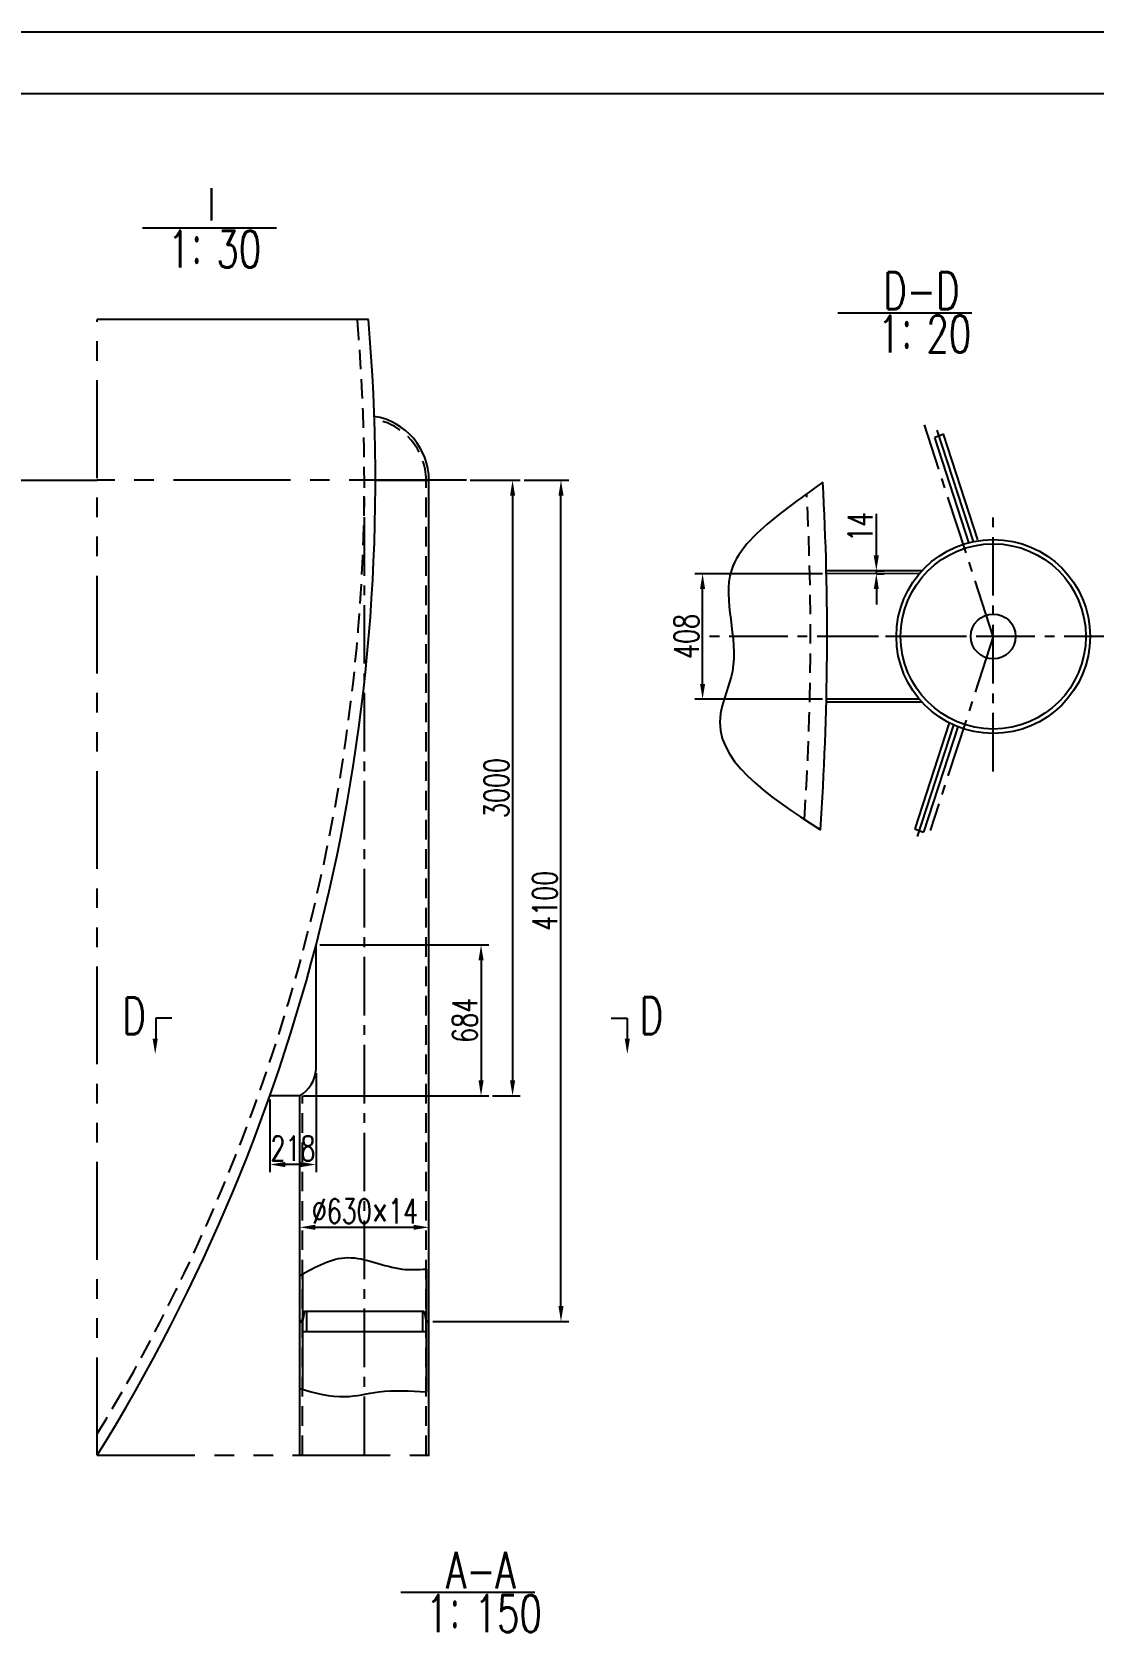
# Model space of a CAD drawing. Extents: x -26172 to 54233, y -464 to 48004.
# Drawn here: x 13611 to 13783.5, y 40155.2 to 40415.1 of the extents above; entities that cross this region are included whole.
import ezdxf

# ---------------------------------------------------------------- set-up
doc = ezdxf.new("R2010")
doc.units = 0
for name, pattern in [('CENTER2', [28.575, 19.05, -3.175, 3.175, -3.175]), ('DASHED2', [9.525, 6.35, -3.175]), ('PHANTOM2', [31.75, 15.875, -3.175, 3.175, -3.175, 3.175, -3.175])]:
    doc.linetypes.add(name, pattern=pattern)
doc.layers.get('0').update_dxf_attribs({"linetype": 'CONTINUOUS'})
doc.layers.get('DEFPOINTS').update_dxf_attribs({"linetype": 'CONTINUOUS'})
for name, color, linetype in [('图层1', 7, 'CONTINUOUS'), ('图层2', 1, 'CONTINUOUS'), ('图层3', 2, 'CENTER2'), ('图层4', 30, 'DASHED2'), ('图层5', 3, 'PHANTOM2')]:
    doc.layers.add(name, color=color, linetype=linetype)
doc.styles.add('文字', font='txt.shx', dxfattribs={"width": 0.71, "bigfont": 'hzfs.shx'})
doc.dimstyles.get("Standard").update_dxf_attribs({"dimtxt": 0.18, "dimasz": 0.18, "dimexe": 0.18, "dimexo": 0.0625, "dimgap": 0.09, "dimtad": 0, "dimtih": 1, "dimtoh": 1, "dimdec": 4, "dimzin": 0, "dimtxsty": 'STANDARD', "dimcen": 0.09, "dimazin": 3, "dimtfac": 1, "dimtdec": 4, "dimtofl": 0, "dimtmove": 0, "dimatfit": 3, "dimtolj": 1, "dimtzin": 0})

# ---------------------------------------------------------------- blocks, each defined once
blk = doc.blocks.new('*D8')
at = {"color": 1, "linetype": 'BYBLOCK'}
for p, q in [((54020.94, 40266.78), (54048.39, 40266.78)), ((54047.14, 40264.28), (54047.14, 40244.78)), ((54018.3, 40242.28), (54048.39, 40242.28))]:
    blk.add_line(p, q, dxfattribs=at)
for points in [[(54046.73, 40264.28), (54047.56, 40264.28), (54047.14, 40266.78)], [(54046.73, 40244.78), (54047.56, 40244.78), (54047.14, 40242.28)]]:
    blk.add_solid(points, dxfattribs=at)
at = {"layer": 'DEFPOINTS', "color": 0, "linetype": 'BYBLOCK'}
for p in [(54020.32, 40266.78), (54017.68, 40242.28), (54047.14, 40242.28)]:
    blk.add_point(p, dxfattribs=at)
at = {"color": 1, "linetype": 'BYBLOCK', "insert": (54044.52, 40254.53), "char_height": 4, "attachment_point": 5, "rotation": 90, "style": '文字'}
blk.add_mtext('\\A1;684', dxfattribs=at)
blk = doc.blocks.new('*D9')
at = {"color": 1, "linetype": 'BYBLOCK'}
for p, q in [((42130.22, 40342.28), (42138.36, 40342.28)), ((42137.11, 40339.78), (42137.11, 40244.78)), ((42133.86, 40242.28), (42138.36, 40242.28))]:
    blk.add_line(p, q, dxfattribs=at)
for points in [[(42136.7, 40339.78), (42137.53, 40339.78), (42137.11, 40342.28)], [(42136.7, 40244.78), (42137.53, 40244.78), (42137.11, 40242.28)]]:
    blk.add_solid(points, dxfattribs=at)
at = {"layer": 'DEFPOINTS', "color": 0, "linetype": 'BYBLOCK'}
for p in [(42129.6, 40342.28), (42133.24, 40242.28), (42137.11, 40242.28)]:
    blk.add_point(p, dxfattribs=at)
at = {"color": 1, "linetype": 'BYBLOCK', "insert": (42134.49, 40292.28), "char_height": 4, "attachment_point": 5, "rotation": 90, "style": '文字'}
blk.add_mtext('\\A1;3000', dxfattribs=at)
blk = doc.blocks.new('*D10')
at = {"color": 1, "linetype": 'BYBLOCK'}
for p, q in [((42138.99, 40342.28), (42146.23, 40342.28)), ((42144.98, 40208.11), (42144.98, 40339.78)), ((42124.14, 40205.61), (42146.23, 40205.61))]:
    blk.add_line(p, q, dxfattribs=at)
for points in [[(42144.57, 40339.78), (42145.4, 40339.78), (42144.98, 40342.28)], [(42144.57, 40208.11), (42145.4, 40208.11), (42144.98, 40205.61)]]:
    blk.add_solid(points, dxfattribs=at)
at = {"layer": 'DEFPOINTS', "color": 0, "linetype": 'BYBLOCK'}
for p in [(42138.36, 40342.28), (42144.98, 40342.28), (42123.52, 40205.61)]:
    blk.add_point(p, dxfattribs=at)
at = {"color": 1, "linetype": 'BYBLOCK', "insert": (42142.36, 40273.95), "char_height": 4, "attachment_point": 5, "rotation": 90, "style": '文字'}
blk.add_mtext('\\A1;4100', dxfattribs=at)
blk = doc.blocks.new('*D11')
at = {"color": 1, "linetype": 'BYBLOCK'}
for p, q in [((54020.32, 40245.96), (54020.32, 40229.86)), ((54012.82, 40241.66), (54012.82, 40229.86)), ((54017.82, 40231.11), (54015.32, 40231.11))]:
    blk.add_line(p, q, dxfattribs=at)
for points in [[(54015.32, 40231.53), (54015.32, 40230.69), (54012.82, 40231.11)], [(54017.82, 40231.53), (54017.82, 40230.69), (54020.32, 40231.11)]]:
    blk.add_solid(points, dxfattribs=at)
at = {"layer": 'DEFPOINTS', "color": 0, "linetype": 'BYBLOCK'}
for p in [(54020.32, 40246.58), (54012.82, 40242.28), (54012.82, 40231.11)]:
    blk.add_point(p, dxfattribs=at)
at = {"color": 1, "linetype": 'BYBLOCK', "insert": (54016.57, 40233.74), "char_height": 4, "attachment_point": 5, "style": '文字'}
blk.add_mtext('\\A1;218', dxfattribs=at)
blk = doc.blocks.new('*D12')
at = {"color": 1, "linetype": 'BYBLOCK'}
for p, q in [((54017.68, 40221.54), (54017.68, 40222.16)), ((54020.18, 40220.91), (54036.18, 40220.91)), ((54038.68, 40221.54), (54038.68, 40222.16))]:
    blk.add_line(p, q, dxfattribs=at)
for points in [[(54020.18, 40221.33), (54020.18, 40220.5), (54017.68, 40220.91)], [(54036.18, 40221.33), (54036.18, 40220.5), (54038.68, 40220.91)]]:
    blk.add_solid(points, dxfattribs=at)
at = {"layer": 'DEFPOINTS', "color": 0, "linetype": 'BYBLOCK'}
for p in [(54017.68, 40220.91), (54038.68, 40220.91), (54038.68, 40220.91)]:
    blk.add_point(p, dxfattribs=at)
at = {"color": 1, "linetype": 'BYBLOCK', "insert": (54028.27, 40223.54), "char_height": 4, "attachment_point": 5, "style": '文字'}
blk.add_mtext('\\A1;∅630×14', dxfattribs=at)
blk = doc.blocks.new('*D15')
at = {"color": 1, "linetype": 'BYBLOCK'}
for p, q in [((42187.5, 40222.65), (42166.75, 40222.65)), ((42168, 40204.75), (42168, 40220.15)), ((42187.5, 40202.25), (42166.75, 40202.25))]:
    blk.add_line(p, q, dxfattribs=at)
for points in [[(42167.58, 40220.15), (42168.41, 40220.15), (42168, 40222.65)], [(42167.58, 40204.75), (42168.41, 40204.75), (42168, 40202.25)]]:
    blk.add_solid(points, dxfattribs=at)
at = {"layer": 'DEFPOINTS', "color": 0, "linetype": 'BYBLOCK'}
for p in [(42168, 40222.65), (42188.12, 40222.65), (42188.13, 40202.25)]:
    blk.add_point(p, dxfattribs=at)
at = {"color": 1, "linetype": 'BYBLOCK', "insert": (42165.37, 40212.45), "char_height": 4, "attachment_point": 5, "rotation": 90, "style": '文字'}
blk.add_mtext('\\A1;408', dxfattribs=at)
blk = doc.blocks.new('*D16')
at = {"color": 1, "linetype": 'BYBLOCK'}
for p, q in [((42196.24, 40225.62), (42196.24, 40232.4)), ((42196.24, 40222.65), (42196.24, 40223.12)), ((42196.31, 40223.12), (42197.49, 40223.12)), ((42196.31, 40222.65), (42197.49, 40222.65)), ((42196.24, 40220.15), (42196.24, 40217.65))]:
    blk.add_line(p, q, dxfattribs=at)
for points in [[(42195.82, 40225.62), (42196.65, 40225.62), (42196.24, 40223.12)], [(42195.82, 40220.15), (42196.65, 40220.15), (42196.24, 40222.65)]]:
    blk.add_solid(points, dxfattribs=at)
at = {"layer": 'DEFPOINTS', "color": 0, "linetype": 'BYBLOCK'}
for p in [(42195.68, 40223.12), (42195.68, 40222.65), (42196.24, 40223.12)]:
    blk.add_point(p, dxfattribs=at)
at = {"color": 1, "linetype": 'BYBLOCK', "insert": (42193.61, 40230.26), "char_height": 4, "attachment_point": 5, "rotation": 90, "style": '文字'}
blk.add_mtext('\\A1;14', dxfattribs=at)

msp = doc.modelspace()

# ---------------------------------------------------------------- linework, layer by layer
at = {"color": 1, "linetype": 'BYBLOCK'}
for p, q in [((13631.139, 40254.878), (13631.139, 40251.541)), ((13707.785, 40254.878), (13707.785, 40251.541))]:
    msp.add_line(p, q, dxfattribs=at)
msp.add_spline([(13739.57, 40341.983), (13732.325, 40336.609), (13724.714, 40327.66), (13724.863, 40311.254), (13722.923, 40304.393), (13739.172, 40285.494)], degree=3, dxfattribs=at)
for points in [[(13631.466, 40251.541), (13630.632, 40251.541), (13631.049, 40249.041)], [(13707.369, 40251.541), (13708.202, 40251.541), (13707.785, 40249.041)]]:
    msp.add_solid(points, dxfattribs=at)
at = {"layer": '图层1'}
for p, q in [((13337.959, 40405.116), (14143.959, 40405.116)), ((13665.706, 40368.428), (13621.634, 40368.428)), ((13763.365, 40331.999), (13757.771, 40349.215)), ((13764.741, 40332.617), (13759.174, 40349.751)), ((13666.848, 40342.281), (13675.548, 40342.281)), ((13675.548, 40183.902), (13675.548, 40342.281)), ((13755.68, 40327.573), (13740.143, 40327.58)), ((13755.267, 40327.107), (13740.153, 40327.113)), ((13755.683, 40306.24), (13740.143, 40306.246)), ((13755.27, 40306.707), (13740.154, 40306.713)), ((13760.131, 40302.869), (13754.537, 40285.652)), ((13761.508, 40302.25), (13755.941, 40285.117)), ((13657.19, 40246.582), (13657.19, 40266.776)), ((13633.746, 40254.878), (13631.139, 40254.878)), ((13705.179, 40254.878), (13707.785, 40254.878)), ((13654.548, 40242.281), (13649.69, 40242.281)), ((13654.548, 40242.281), (13649.69, 40242.281)), ((13654.548, 40183.902), (13654.548, 40242.281)), ((13655.014, 40213.349), (13655.014, 40194.579)), ((13675.081, 40214.129), (13675.081, 40194.166)), ((13655.318, 40207.265), (13655.014, 40205.615)), ((13655.318, 40207.265), (13674.777, 40207.265)), ((13655.318, 40207.265), (13655.622, 40207.265)), ((13655.622, 40207.265), (13655.622, 40203.964)), ((13674.473, 40207.265), (13674.473, 40203.964)), ((13674.777, 40207.265), (13675.081, 40205.615)), ((13654.548, 40205.615), (13655.014, 40205.615)), ((13675.081, 40205.615), (13675.548, 40205.615)), ((13655.014, 40203.964), (13675.081, 40203.964))]:
    msp.add_line(p, q, dxfattribs=at)
for radius in [15.75, 15.05, 3.643]:
    msp.add_circle((13767.269, 40316.908), radius, dxfattribs=at)
for centre, radius, start, end in [((13366.848, 40342.281), 300, 328.13415, 5), ((13665.048, 40342.281), 10.5, 0, 81.12146), ((13770.503, 40317.959), 33.75, 109.61298, 112.16291), ((13290.269, 40316.904), 450, 355.99755, 3.1948), ((13767.269, 40316.908), 33.75, 247.83709, 250.38702), ((13651.919, 40246.859), 5.278, 299.86364, 356.99275)]:
    msp.add_arc(centre, radius, start, end, dxfattribs=at)
for points in [[(13654.548, 40206.075), (13655.014, 40205.615), (13654.548, 40205.615)], [(13654.548, 40205.154), (13655.014, 40205.615), (13654.548, 40205.615)], [(13675.548, 40206.075), (13675.081, 40205.615), (13675.548, 40205.615)], [(13675.548, 40205.154), (13675.081, 40205.615), (13675.548, 40205.615)], [(13655.622, 40203.964), (13655.014, 40203.964), (13655.014, 40203.375), (13655.622, 40203.964)], [(13674.473, 40203.964), (13675.081, 40203.964), (13675.081, 40203.375), (13674.473, 40203.964)]]:
    msp.add_solid(points, dxfattribs=at)
at = {"layer": '图层2'}
for p, q in [((13312.959, 40415.116), (14153.959, 40415.116)), ((13629.004, 40383.298), (13650.79, 40383.298)), ((13742.014, 40369.514), (13763.8, 40369.514)), ((13576.475, 40342.281), (13621.634, 40342.281)), ((13670.966, 40161.632), (13692.753, 40161.632))]:
    msp.add_line(p, q, dxfattribs=at)
for points in [[(13654.548, 40213.092), (13662.353, 40215.984), (13671.195, 40214.129), (13675.081, 40214.129)], [(13654.548, 40194.711), (13661.916, 40193.402), (13667.374, 40194.166), (13675.081, 40194.166)]]:
    msp.add_spline(points, degree=3, dxfattribs=at)
at = {"layer": '图层3'}
for p, q in [((13764.048, 40332.325), (13757.364, 40352.896)), ((13681.628, 40342.281), (13621.634, 40342.281)), ((13760.814, 40302.542), (13754.383, 40282.75))]:
    msp.add_line(p, q, dxfattribs=at)
at = {"layer": '图层3', "ltscale": 0.5}
for p, q in [((13767.269, 40316.908), (13756.097, 40351.292)), ((13665.048, 40183.902), (13665.048, 40342.281)), ((13767.269, 40294.962), (13767.269, 40336.881)), ((13762.44, 40316.904), (13719.938, 40316.921)), ((13788.334, 40316.908), (13747.759, 40316.908)), ((13767.269, 40316.908), (13757.029, 40285.393))]:
    msp.add_line(p, q, dxfattribs=at)
at = {"layer": '图层4', "ltscale": 0.5}
for p, q in [((13675.081, 40183.902), (13675.081, 40342.281)), ((13655.014, 40183.902), (13655.014, 40242.281))]:
    msp.add_line(p, q, dxfattribs=at)
for centre, radius, start, end in [((13366.848, 40342.281), 298.2, 328.69494, 5), ((13665.048, 40342.281), 10.033, 0, 81.12146), ((13290.269, 40316.904), 447.3, 356.19109, 2.97383)]:
    msp.add_arc(centre, radius, start, end, dxfattribs=at)
at = {"layer": '图层5'}
for q in [(13621.634, 40368.428), (13676.206, 40183.902)]:
    msp.add_line((13621.634, 40183.902), q, dxfattribs=at)

# ---------------------------------------------------------------- texts
at = {"color": 1, "linetype": 'BYBLOCK', "char_height": 6, "width": 3.6934, "attachment_point": 1, "style": '文字'}
for insert in [(13625.699, 40258.273), (13709.801, 40258.316)]:
    msp.add_mtext('D', dxfattribs=dict(at, insert=insert))
at = {"layer": '图层2', "char_height": 6, "attachment_point": 1, "style": '文字'}
for s, insert, width in [('Ⅰ', (13638.071, 40389.904), 14.91394), ('1：30', (13633.079, 40382.828), 19.9056), ('D-D', (13749.381, 40376.093), 16.6141), ('1：20', (13748.491, 40369.045), 17.50365), ('A-A', (13678.333, 40168.211), 16.6141), ('1：150', (13675.041, 40161.162), 19.90564)]:
    msp.add_mtext(s, dxfattribs=dict(at, insert=insert, width=width))

# ---------------------------------------------------------------- dimensions: what is measured, and where the dimension line sits
at = {"layer": '图层1'}
dim = msp.add_linear_dim(base=(13675.548, 40220.913), p1=(13654.548, 40220.913), p2=(13675.548, 40220.913), text='%%c<>×14', dimstyle='STANDARD', override={"dimtxt": 4, "dimasz": 2.5, "dimexe": 1.25, "dimexo": 0.625, "dimgap": 0.625, "dimtad": 1, "dimtih": 0, "dimtoh": 0, "dimdec": 0, "dimlfac": 30, "dimzin": 8, "dimtxsty": '文字', "dimcen": 2.5, "dimclrd": 1, "dimclre": 1, "dimclrt": 1, "dimtdec": 0, "dimtofl": 1}, dxfattribs=at)
dim.commit()
dim.dimension.update_dxf_attribs({"geometry": '*D12', "text_midpoint": (13665.141, 40220.913), "dimtype": 160, "insert": (-40363.128, 0)})
at = {"layer": '图层2'}
dim = msp.add_linear_dim(base=(13697.012, 40342.281), p1=(13675.548, 40205.615), p2=(13690.39, 40342.281), angle=90, dimstyle='STANDARD', override={"dimtxt": 4, "dimasz": 2.5, "dimexe": 1.25, "dimexo": 0.625, "dimgap": 0.625, "dimtad": 1, "dimtih": 0, "dimtoh": 0, "dimdec": 0, "dimlfac": 30, "dimzin": 8, "dimtxsty": '文字', "dimcen": 2.5, "dimclrd": 1, "dimclre": 1, "dimclrt": 1, "dimtdec": 0, "dimtofl": 1}, dxfattribs=at)
dim.commit()
dim.dimension.update_dxf_attribs({"geometry": '*D10', "text_midpoint": (13697.012, 40273.948), "dimtype": 160, "insert": (-28447.972, 0)})
for base, p1, p2, override, picture, middle, set_off in [((13689.14, 40242.281), (13681.628, 40342.281), (13685.265, 40242.281), {"dimtxt": 4, "dimasz": 2.5, "dimexe": 1.25, "dimexo": 0.625, "dimgap": 0.625, "dimtad": 1, "dimtih": 0, "dimtoh": 0, "dimdec": 0, "dimlfac": 30, "dimzin": 8, "dimtxsty": '文字', "dimcen": 2.5, "dimclrd": 1, "dimclre": 1, "dimclrt": 1, "dimtdec": 0, "dimtofl": 1}, '*D9', (13686.515, 40292.281), (-28447.972, 0)), ((13720.026, 40327.113), (13740.154, 40306.713), (13740.153, 40327.113), {"dimtxt": 4, "dimasz": 2.5, "dimexe": 1.25, "dimexo": 0.625, "dimgap": 0.625, "dimtad": 1, "dimtih": 0, "dimtoh": 0, "dimdec": 0, "dimlfac": 20, "dimzin": 8, "dimtxsty": '文字', "dimcen": 2.5, "dimclrd": 1, "dimclre": 1, "dimclrt": 1, "dimtdec": 0, "dimtofl": 1}, '*D15', (13717.401, 40316.913), (-28447.972, 104.459))]:
    dim = msp.add_linear_dim(base=base, p1=p1, p2=p2, angle=90, dimstyle='STANDARD', override=override, dxfattribs=at)
    dim.commit()
    dim.dimension.update_dxf_attribs({"geometry": picture, "text_midpoint": middle, "insert": set_off})
for base, p1, p2, text, override, picture, middle, set_off in [((13748.264, 40327.577), (13747.71, 40327.11), (13747.71, 40327.577), '14', {"dimtxt": 4, "dimasz": 2.5, "dimexe": 1.25, "dimexo": 0.625, "dimgap": 0.625, "dimtad": 1, "dimtih": 0, "dimtoh": 0, "dimdec": 0, "dimlfac": 20, "dimzin": 8, "dimtxsty": '文字', "dimcen": 2.5, "dimclrd": 1, "dimclre": 1, "dimclrt": 1, "dimtdec": 0, "dimtofl": 1}, '*D16', (13745.639, 40334.716), (-28447.972, 104.459)), ((13684.015, 40242.281), (13657.19, 40266.776), (13654.548, 40242.281), '684', {"dimtxt": 4, "dimasz": 2.5, "dimexe": 1.25, "dimexo": 0.625, "dimgap": 0.625, "dimtad": 1, "dimtih": 0, "dimtoh": 0, "dimdec": 0, "dimlfac": 30, "dimzin": 8, "dimtxsty": '文字', "dimcen": 2.5, "dimclrd": 1, "dimclre": 1, "dimclrt": 1, "dimtdec": 0, "dimtofl": 1}, '*D8', (13681.39, 40254.529), (-40363.128, 0))]:
    dim = msp.add_linear_dim(base=base, p1=p1, p2=p2, angle=90, text=text, dimstyle='STANDARD', override=override, dxfattribs=at)
    dim.commit()
    dim.dimension.update_dxf_attribs({"geometry": picture, "text_midpoint": middle, "insert": set_off})
dim = msp.add_linear_dim(base=(13649.69, 40231.11), p1=(13657.19, 40246.582), p2=(13649.69, 40242.281), text='218', dimstyle='STANDARD', override={"dimtxt": 4, "dimasz": 2.5, "dimexe": 1.25, "dimexo": 0.625, "dimgap": 0.625, "dimtad": 1, "dimtih": 0, "dimtoh": 0, "dimdec": 0, "dimlfac": 30, "dimzin": 8, "dimtxsty": '文字', "dimcen": 2.5, "dimclrd": 1, "dimclre": 1, "dimclrt": 1, "dimtdec": 0, "dimtofl": 1}, dxfattribs=at)
dim.commit()
dim.dimension.update_dxf_attribs({"geometry": '*D11', "text_midpoint": (13653.44, 40233.735), "insert": (-40363.128, 0)})

doc.saveas('drawing.dxf')
